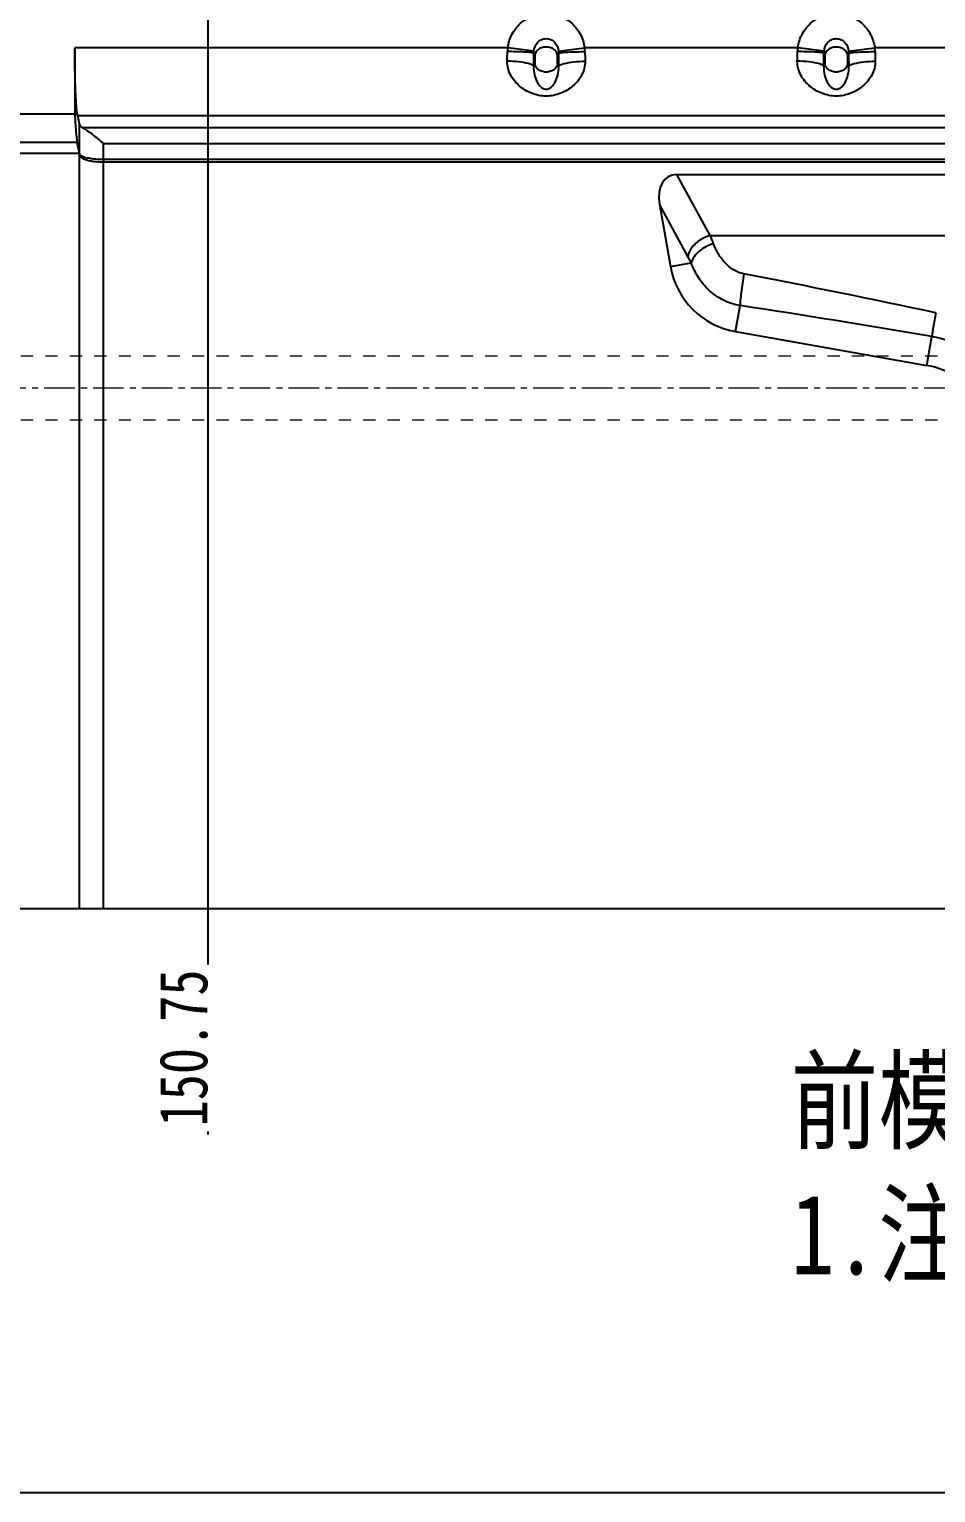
# Model space of a CAD drawing. Header units: millimetres. Extents: x 4797 to 6967, y -10922 to -3169.
# Drawn here: x 5532.9 to 5645.9, y -6716.4 to -6533.8 of the extents above; entities that cross this region are included whole.
import ezdxf

# ---------------------------------------------------------------- set-up
doc = ezdxf.new("R2010")
doc.units = ezdxf.units.MM
doc.header["$LTSCALE"] = 16.335
doc.header["$PDMODE"] = 3
doc.header["$PDSIZE"] = 0.3125
doc.linetypes.add('CENTER', pattern=[0.6, 0.375, -0.075, 0.075, -0.075])
doc.linetypes.add('HIDDEN', pattern=[0.2, 0.1, -0.1])
doc.layers.get('0').update_dxf_attribs({"linetype": 'CONTINUOUS'})
doc.layers.get('Defpoints').update_dxf_attribs({"linetype": 'CONTINUOUS'})
doc.layers.add('cool', color=153, linetype='HIDDEN', lineweight=9)
doc.layers.add('DEFAULT_2', color=8, linetype='HIDDEN')
doc.styles.get("Standard").update_dxf_attribs({"font": 'txt', "width": 0.8})
doc.dimstyles.new('ISO-25', dxfattribs={"dimtxt": 8, "dimasz": 6, "dimexe": 0, "dimexo": 0, "dimgap": 0, "dimtad": 1, "dimdsep": 46, "dimtxsty": 'Standard', "dimcen": 0, "dimclrd": 4, "dimclre": 4, "dimclrt": 6, "dimazin": 0, "dimtfac": 1, "dimtofl": 0, "dimtmove": 0, "dimatfit": 3, "dimfxl": 0, "dimarcsym": 0})

# ---------------------------------------------------------------- blocks, each defined once
blk = doc.blocks.new('147')
at = {"layer": 'cool', "ltscale": 0.932966}
for p, q in [((229.57, -3849.57), (-211.77, -3849.57)), ((229.57, -3857.57), (-211.77, -3857.57))]:
    blk.add_line(p, q, dxfattribs=at)
at = {"layer": 'cool', "color": 1, "linetype": 'CENTER', "ltscale": 0.621977}
blk.add_line((243.9, -3853.57), (-226.1, -3853.57), dxfattribs=at)
blk = doc.blocks.new('*D57')
at = {"color": 4, "lineweight": -2, "transparency": 16777216}
blk.add_line((5555.12, -6507.58), (5555.12, -6671.73), dxfattribs=at)
at = {"layer": 'Defpoints', "color": 0, "transparency": 16777216}
for p in [(5705.87, -6453.59), (5555.12, -6507.58)]:
    blk.add_point(p, dxfattribs=at)
at = {"color": 6, "transparency": 16777216, "insert": (5552.12, -6660.93), "char_height": 6, "attachment_point": 5, "rotation": 90, "bg_fill": 3, "box_fill_scale": 1.1, "bg_fill_color": 256, "bg_fill_true_color": 13158600, "bg_fill_transparency": 0}
blk.add_mtext('150.75', dxfattribs=at)
at = {"layer": 'Defpoints', "color": 0, "transparency": 16777216}
blk.add_point((5555.12, -6650.13), dxfattribs=at)

msp = doc.modelspace()

# ---------------------------------------------------------------- linework, layer by layer
at = {"color": 7, "linetype": 'Continuous'}
for p, q in [((5592.539, -6536.113), (5538.539, -6536.113)), ((5538.539, -6536.117), (5538.539, -6544.42)), ((5595.803, -6536.552), (5592.539, -6536.112)), ((5595.901, -6537.073), (5595.796, -6536.789)), ((5595.901, -6537.073), (5595.901, -6538.113)), ((5598.867, -6536.789), (5598.761, -6537.073)), ((5598.761, -6538.113), (5598.761, -6537.073)), ((5598.86, -6536.552), (5602.124, -6536.112)), ((5628.719, -6536.112), (5602.124, -6536.112)), ((5631.983, -6536.552), (5628.719, -6536.112)), ((5632.081, -6537.073), (5631.976, -6536.789)), ((5632.081, -6537.073), (5632.081, -6538.113)), ((5635.047, -6536.789), (5634.941, -6537.073)), ((5634.941, -6538.113), (5634.941, -6537.073)), ((5635.04, -6536.552), (5638.304, -6536.112)), ((5664.899, -6536.112), (5638.304, -6536.112)), ((5595.777, -6538.447), (5595.901, -6538.113)), ((5598.761, -6538.113), (5598.885, -6538.447)), ((5631.957, -6538.447), (5632.081, -6538.113)), ((5634.941, -6538.113), (5635.065, -6538.447)), ((5538.539, -6544.42), (5470.871, -6544.42)), ((5538.878, -6544.558), (5539.111, -6545.745)), ((5538.878, -6544.558), (5872.864, -6544.558)), ((5539.111, -6643.588), (5539.111, -6545.745)), ((5872.222, -6546.112), (5539.521, -6546.112)), ((5538.839, -6547.942), (5470.871, -6547.942)), ((5539.111, -6549.33), (5538.839, -6547.942)), ((5542.122, -6550.072), (5542.122, -6548.053)), ((5542.122, -6548.053), (5869.621, -6548.053)), ((5539.111, -6549.33), (5470.871, -6549.33)), ((5869.621, -6550.072), (5542.122, -6550.072)), ((5542.122, -6643.588), (5542.122, -6550.363)), ((5542.122, -6550.363), (5869.621, -6550.363)), ((5617.785, -6559.551), (5613.632, -6551.944)), ((5613.632, -6551.944), (5695.61, -6551.944)), ((5615.009, -6562.162), (5611.454, -6555.65)), ((5611.454, -6555.65), (5612.827, -6563.434)), ((5617.785, -6559.551), (5691.457, -6559.551)), ((5612.827, -6563.434), (5615.427, -6562.976)), ((5620.938, -6571.546), (5621.513, -6568.288)), ((5620.938, -6571.546), (5644.793, -6575.752)), ((5644.793, -6575.752), (5645.425, -6572.167)), ((5671.536, -6643.588), (5521.871, -6643.588))]:
    msp.add_line(p, q, dxfattribs=at)
for centre, radius, start, end in [((5521.901, -6536.13), 70.593, 358.64025, 359.616), ((5595.276, -6536.624), 2.785, 169.43721, 179.56843), ((5461.669, -6536.138), 134.129, 359.0138, 359.72217), ((5732.983, -6536.138), 134.118, 180.27788, 180.98631), ((5599.387, -6536.623), 2.784, 0.4443, 10.57538), ((5672.758, -6536.13), 70.589, 180.38325, 181.35981), ((5558.081, -6536.13), 70.593, 358.64025, 359.616), ((5631.461, -6536.624), 2.789, 169.43008, 179.56365), ((5497.849, -6536.138), 134.129, 359.0138, 359.72217), ((5769.163, -6536.138), 134.118, 180.27788, 180.98631), ((5635.567, -6536.623), 2.784, 0.4443, 10.57538), ((5708.938, -6536.13), 70.589, 180.38325, 181.35981), ((5541.779, -6543.109), 7.237, 260.75573, 263.16801), ((5593.707, -6570.035), 26.261, 21.12919, 23.53045), ((5598.444, -6571.181), 18.86, 25.78632, 28.56765), ((5622.675, -6561.698), 10, 190, 260), ((5428.738, -7578.701), 1032.598, 77.858851, 79.212717), ((5431.249, -7816.641), 1262.769, 80.234949, 81.33413), ((5643.056, -6585.6), 10, 0, 80)]:
    msp.add_arc(centre, radius, start, end, dxfattribs=at)
for centre, major_axis, ratio, start_param, end_param in [((5542.122, -6545.703), (3.015, 0), 0.2679472, -3.0892328, -2.6111916), ((5614.79, -6556.187), (-2.179, 3.992), 0.6596645, -0.3456607, 1.0983341)]:
    msp.add_ellipse(centre, major_axis=major_axis, ratio=ratio, start_param=start_param, end_param=end_param, dxfattribs=at)
for points, knots in [([(5592.539, -6536.113), (5592.616, -6535.536), (5592.975, -6534.4), (5594.059, -6532.987), (5595.576, -6532.046), (5597.331, -6531.714), (5599.086, -6532.046), (5600.603, -6532.987), (5601.687, -6534.4), (5602.046, -6535.536), (5602.124, -6536.112)], [0, 0, 0, 0, 0.125059, 0.2500621, 0.3750538, 0.5000264, 0.6249935, 0.7499764, 0.8749589, 1, 1, 1, 1]), ([(5628.719, -6536.112), (5628.797, -6535.536), (5629.156, -6534.4), (5630.24, -6532.986), (5631.757, -6532.046), (5633.512, -6531.714), (5635.266, -6532.046), (5636.783, -6532.987), (5637.867, -6534.4), (5638.226, -6535.536), (5638.304, -6536.112)], [0, 0, 0, 0, 0.1250584, 0.2500616, 0.3750533, 0.5000261, 0.6249932, 0.7499763, 0.8749588, 1, 1, 1, 1]), ([(5595.803, -6536.552), (5595.835, -6536.169), (5596.068, -6535.573), (5596.711, -6535.077), (5597.331, -6534.929), (5597.95, -6535.077), (5598.595, -6535.571), (5598.828, -6536.168), (5598.86, -6536.552)], [0, 0, 0, 0, 0.2423801, 0.3696823, 0.4998152, 0.6300499, 0.7573456, 1, 1, 1, 1]), ([(5631.983, -6536.552), (5632.015, -6536.169), (5632.248, -6535.573), (5632.891, -6535.077), (5633.511, -6534.929), (5634.13, -6535.077), (5634.775, -6535.571), (5635.008, -6536.168), (5635.04, -6536.552)], [0, 0, 0, 0, 0.2423801, 0.3696823, 0.4998152, 0.6300499, 0.7573456, 1, 1, 1, 1]), ([(5538.879, -6544.559), (5538.848, -6544.4), (5538.796, -6544.009), (5538.703, -6542.97), (5538.618, -6541.252), (5538.553, -6538.829), (5538.539, -6537.054), (5538.539, -6536.117)], [0, 0, 0, 0, 0.0574406, 0.1397983, 0.3702675, 0.6674225, 1, 1, 1, 1]), ([(5595.13, -6536.689), (5594.946, -6536.674), (5594.068, -6536.623), (5593.188, -6536.606), (5592.492, -6536.603)], [0, 0, 0, 0, 0.2091488, 1, 1, 1, 1]), ([(5595.796, -6536.789), (5595.775, -6536.775), (5595.706, -6536.758), (5595.486, -6536.717), (5595.285, -6536.701), (5595.13, -6536.689)], [0, 0, 0, 0, 0.1088196, 0.3095952, 1, 1, 1, 1]), ([(5598.761, -6537.073), (5598.732, -6536.806), (5598.466, -6536.387), (5597.895, -6536.094), (5597.331, -6535.996), (5596.767, -6536.094), (5596.197, -6536.387), (5595.931, -6536.806), (5595.901, -6537.073)], [0, 0, 0, 0, 0.2116365, 0.3463006, 0.5000015, 0.6537015, 0.7883642, 1, 1, 1, 1]), ([(5598.867, -6536.789), (5598.888, -6536.775), (5598.957, -6536.758), (5599.177, -6536.717), (5599.378, -6536.701), (5599.533, -6536.689)], [0, 0, 0, 0, 0.1088108, 0.3095728, 1, 1, 1, 1]), ([(5599.533, -6536.689), (5599.716, -6536.674), (5600.595, -6536.623), (5601.475, -6536.606), (5602.171, -6536.603)], [0, 0, 0, 0, 0.2091193, 1, 1, 1, 1]), ([(5631.31, -6536.689), (5631.126, -6536.674), (5630.248, -6536.623), (5629.368, -6536.606), (5628.672, -6536.603)], [0, 0, 0, 0, 0.2091488, 1, 1, 1, 1]), ([(5631.976, -6536.789), (5631.955, -6536.775), (5631.886, -6536.758), (5631.666, -6536.717), (5631.465, -6536.701), (5631.31, -6536.689)], [0, 0, 0, 0, 0.1088196, 0.3095952, 1, 1, 1, 1]), ([(5634.941, -6537.073), (5634.912, -6536.806), (5634.646, -6536.387), (5634.075, -6536.094), (5633.511, -6535.996), (5632.947, -6536.094), (5632.377, -6536.387), (5632.111, -6536.806), (5632.081, -6537.073)], [0, 0, 0, 0, 0.2116365, 0.3463006, 0.5000015, 0.6537015, 0.7883642, 1, 1, 1, 1]), ([(5635.047, -6536.789), (5635.068, -6536.775), (5635.137, -6536.758), (5635.357, -6536.717), (5635.558, -6536.701), (5635.713, -6536.689)], [0, 0, 0, 0, 0.1088108, 0.3095728, 1, 1, 1, 1]), ([(5635.713, -6536.689), (5635.896, -6536.674), (5636.775, -6536.623), (5637.655, -6536.606), (5638.351, -6536.603)], [0, 0, 0, 0, 0.2091193, 1, 1, 1, 1]), ([(5602.189, -6537.805), (5602.201, -6538.403), (5601.873, -6539.6), (5600.707, -6540.97), (5599.159, -6541.913), (5597.33, -6542.278), (5595.504, -6541.914), (5594.203, -6541.124), (5593.382, -6540.288), (5592.88, -6539.557), (5592.543, -6538.718), (5592.469, -6538.11), (5592.473, -6537.805)], [0, 0, 0, 0, 0.1255093, 0.2471273, 0.3699342, 0.4992854, 0.6285766, 0.7513315, 0.8120909, 0.8734523, 0.9359609, 1, 1, 1, 1]), ([(5595.111, -6538.102), (5594.715, -6537.994), (5593.834, -6537.865), (5592.949, -6537.813), (5592.473, -6537.805)], [0, 0, 0, 0, 0.4629921, 1, 1, 1, 1]), ([(5595.777, -6538.447), (5595.742, -6538.366), (5595.504, -6538.221), (5595.27, -6538.145), (5595.111, -6538.102)], [0, 0, 0, 0, 0.3500094, 1, 1, 1, 1]), ([(5595.777, -6538.447), (5595.748, -6538.812), (5595.824, -6539.515), (5596.072, -6540.171), (5596.232, -6540.456)], [0, 0, 0, 0, 0.5289411, 1, 1, 1, 1]), ([(5598.761, -6538.113), (5598.732, -6538.38), (5598.466, -6538.798), (5597.896, -6539.093), (5597.331, -6539.19), (5596.766, -6539.092), (5596.196, -6538.798), (5595.931, -6538.38), (5595.901, -6538.113)], [0, 0, 0, 0, 0.2114171, 0.3461776, 0.5001511, 0.6540077, 0.7886432, 1, 1, 1, 1]), ([(5598.43, -6540.456), (5598.59, -6540.171), (5598.839, -6539.515), (5598.914, -6538.812), (5598.885, -6538.447)], [0, 0, 0, 0, 0.4710932, 1, 1, 1, 1]), ([(5598.885, -6538.447), (5598.921, -6538.365), (5599.159, -6538.221), (5599.392, -6538.145), (5599.552, -6538.101)], [0, 0, 0, 0, 0.349985, 1, 1, 1, 1]), ([(5599.552, -6538.101), (5599.948, -6537.994), (5600.829, -6537.864), (5601.713, -6537.813), (5602.189, -6537.805)], [0, 0, 0, 0, 0.4629251, 1, 1, 1, 1]), ([(5638.369, -6537.805), (5638.381, -6538.403), (5638.053, -6539.6), (5636.887, -6540.97), (5635.339, -6541.913), (5633.51, -6542.278), (5631.684, -6541.914), (5630.383, -6541.124), (5629.562, -6540.288), (5629.06, -6539.557), (5628.723, -6538.718), (5628.649, -6538.11), (5628.653, -6537.805)], [0, 0, 0, 0, 0.1255093, 0.2471273, 0.3699342, 0.4992854, 0.6285766, 0.7513315, 0.8120909, 0.8734523, 0.9359609, 1, 1, 1, 1]), ([(5631.291, -6538.102), (5630.895, -6537.994), (5630.014, -6537.865), (5629.129, -6537.813), (5628.653, -6537.805)], [0, 0, 0, 0, 0.4629921, 1, 1, 1, 1]), ([(5631.957, -6538.447), (5631.922, -6538.366), (5631.684, -6538.221), (5631.45, -6538.145), (5631.291, -6538.102)], [0, 0, 0, 0, 0.3500094, 1, 1, 1, 1]), ([(5631.957, -6538.447), (5631.928, -6538.812), (5632.004, -6539.515), (5632.252, -6540.171), (5632.412, -6540.456)], [0, 0, 0, 0, 0.5289411, 1, 1, 1, 1]), ([(5634.941, -6538.113), (5634.912, -6538.38), (5634.646, -6538.798), (5634.076, -6539.093), (5633.511, -6539.19), (5632.946, -6539.092), (5632.376, -6538.798), (5632.111, -6538.38), (5632.081, -6538.113)], [0, 0, 0, 0, 0.2114171, 0.3461776, 0.5001511, 0.6540077, 0.7886432, 1, 1, 1, 1]), ([(5634.61, -6540.456), (5634.77, -6540.171), (5635.019, -6539.515), (5635.094, -6538.812), (5635.065, -6538.447)], [0, 0, 0, 0, 0.4710932, 1, 1, 1, 1]), ([(5635.065, -6538.447), (5635.101, -6538.365), (5635.339, -6538.221), (5635.572, -6538.145), (5635.732, -6538.101)], [0, 0, 0, 0, 0.349985, 1, 1, 1, 1]), ([(5635.732, -6538.101), (5636.128, -6537.994), (5637.009, -6537.864), (5637.893, -6537.813), (5638.369, -6537.805)], [0, 0, 0, 0, 0.4629251, 1, 1, 1, 1]), ([(5596.232, -6540.456), (5596.335, -6540.639), (5596.536, -6540.901), (5596.904, -6541.214), (5597.331, -6541.326), (5597.758, -6541.214), (5598.128, -6540.901), (5598.328, -6540.639), (5598.43, -6540.456)], [0, 0, 0, 0, 0.2192784, 0.3403369, 0.4997593, 0.6595882, 0.7807843, 1, 1, 1, 1]), ([(5632.412, -6540.456), (5632.515, -6540.639), (5632.716, -6540.901), (5633.084, -6541.214), (5633.511, -6541.326), (5633.938, -6541.214), (5634.308, -6540.901), (5634.508, -6540.639), (5634.61, -6540.456)], [0, 0, 0, 0, 0.2192784, 0.3403369, 0.4997593, 0.6595882, 0.7807843, 1, 1, 1, 1]), ([(5538.539, -6544.42), (5538.573, -6545.145), (5538.646, -6546.321), (5538.752, -6547.498), (5538.839, -6547.942)], [0, 0, 0, 0, 0.6162205, 1, 1, 1, 1]), ([(5539.521, -6546.112), (5539.712, -6546.199), (5540.114, -6546.467), (5540.733, -6546.931), (5541.415, -6547.476), (5541.883, -6547.858), (5542.122, -6548.053)], [0, 0, 0, 0, 0.1945699, 0.4420816, 0.715716, 1, 1, 1, 1]), ([(5539.111, -6549.33), (5539.111, -6549.339), (5539.112, -6549.373), (5539.118, -6549.406), (5539.123, -6549.43)], [0, 0, 0, 0, 0.2862889, 1, 1, 1, 1]), ([(5539.123, -6549.43), (5539.128, -6549.451), (5539.148, -6549.528), (5539.181, -6549.602), (5539.211, -6549.651)], [0, 0, 0, 0, 0.2799989, 1, 1, 1, 1]), ([(5540.279, -6549.92), (5540.048, -6549.877), (5539.676, -6549.786), (5539.306, -6549.629), (5539.198, -6549.522)], [0, 0, 0, 0, 0.607067, 1, 1, 1, 1]), ([(5539.258, -6549.714), (5539.355, -6549.823), (5539.645, -6550.004), (5539.961, -6550.107), (5540.14, -6550.153)], [0, 0, 0, 0, 0.4400759, 1, 1, 1, 1]), ([(5540.14, -6550.153), (5540.178, -6550.163), (5540.335, -6550.202), (5540.494, -6550.233), (5540.616, -6550.252)], [0, 0, 0, 0, 0.2384315, 1, 1, 1, 1]), ([(5541.149, -6550.033), (5541.072, -6550.026), (5540.78, -6549.999), (5540.49, -6549.959), (5540.279, -6549.92)], [0, 0, 0, 0, 0.2655421, 1, 1, 1, 1]), ([(5540.918, -6550.295), (5541.014, -6550.307), (5541.414, -6550.347), (5541.816, -6550.363), (5542.122, -6550.363)], [0, 0, 0, 0, 0.2410938, 1, 1, 1, 1]), ([(5542.122, -6550.072), (5542.039, -6550.071), (5541.715, -6550.068), (5541.39, -6550.052), (5541.149, -6550.033)], [0, 0, 0, 0, 0.2535395, 1, 1, 1, 1]), ([(5617.785, -6559.551), (5617.441, -6559.644), (5616.621, -6559.987), (5615.567, -6560.826), (5615.079, -6561.722), (5615.009, -6562.162)], [0, 0, 0, 0, 0.268987, 0.6635732, 1, 1, 1, 1]), ([(5618.203, -6560.569), (5617.539, -6560.758), (5616.398, -6561.351), (5615.55, -6562.417), (5615.427, -6562.976)], [0, 0, 0, 0, 0.5467239, 1, 1, 1, 1]), ([(5622.002, -6564.35), (5621.51, -6564.256), (5620.577, -6563.864), (5619.496, -6562.89), (5618.722, -6561.762), (5618.355, -6560.962), (5618.203, -6560.569)], [0, 0, 0, 0, 0.2692221, 0.5285974, 0.7732343, 1, 1, 1, 1]), ([(5621.513, -6568.288), (5620.799, -6568.172), (5619.405, -6567.723), (5617.618, -6566.492), (5616.263, -6564.864), (5615.657, -6563.611), (5615.427, -6562.976)], [0, 0, 0, 0, 0.2565812, 0.510877, 0.7601503, 1, 1, 1, 1]), ([(5622.002, -6564.35), (5621.863, -6565.123), (5621.694, -6566.223), (5621.55, -6567.538), (5621.508, -6568.077), (5621.513, -6568.288)], [0, 0, 0, 0, 0.5931672, 0.8405356, 1, 1, 1, 1]), ([(5645.915, -6569.199), (5645.81, -6569.801), (5645.644, -6570.79), (5645.48, -6571.779), (5645.425, -6572.167)], [0, 0, 0, 0, 0.6088484, 1, 1, 1, 1])]:
    msp.add_open_spline(points, degree=3, knots=knots, dxfattribs=at)
for points in [[(5595.796, -6536.789), (5595.793, -6536.71), (5595.795, -6536.63), (5595.803, -6536.552)], [(5598.86, -6536.552), (5598.867, -6536.63), (5598.869, -6536.71), (5598.867, -6536.789)], [(5631.976, -6536.789), (5631.973, -6536.71), (5631.975, -6536.63), (5631.983, -6536.552)], [(5635.04, -6536.552), (5635.047, -6536.63), (5635.049, -6536.71), (5635.047, -6536.789)], [(5539.111, -6549.33), (5539.119, -6549.384), (5539.136, -6549.438), (5539.166, -6549.484)], [(5539.211, -6549.651), (5539.225, -6549.673), (5539.24, -6549.694), (5539.258, -6549.714)], [(5647.797, -6572.801), (5647.03, -6572.517), (5646.232, -6572.306), (5645.425, -6572.167)]]:
    msp.add_open_spline(points, degree=3, dxfattribs=at)
at = {"layer": 'DEFAULT_2', "color": 8, "linetype": 'HIDDEN'}
msp.add_line((5542.122, -6550.072), (5542.122, -6550.363), dxfattribs=at)
for points in [[(5539.166, -6549.484), (5539.175, -6549.498), (5539.186, -6549.511), (5539.198, -6549.522)], [(5539.258, -6549.714), (5539.215, -6549.662), (5539.193, -6549.589), (5539.198, -6549.522)]]:
    msp.add_open_spline(points, degree=3, dxfattribs=at)

# ---------------------------------------------------------------- block references
msp.add_blockref('147', (5696.975, -2725.022))

# ---------------------------------------------------------------- texts
at = {"insert": (5627.845, -6662.516), "char_height": 10, "width": 190.8617, "attachment_point": 1}
msp.add_mtext('{\\fSimSun|b0|i0|c134|p2;前模芯(第二套 CH184-09A下烤盘）\\P1.注意灌口方向}', dxfattribs=at)

# ---------------------------------------------------------------- next in the draw order: dimensions: what is measured, and where the dimension line sits
dim = msp.add_ordinate_dim(feature_location=(5555.121, -6507.578), offset=(0, -142.548), dtype=1, origin=(5705.871, -6453.588), dimstyle='ISO-25', override={"dimtxt": 6, "dimfxl": 1.25})
dim.commit()
dim.dimension.update_dxf_attribs({"geometry": '*D57', "text_midpoint": (5552.121, -6660.926)})

# ---------------------------------------------------------------- next in the draw order: linework, layer by layer
msp.add_lwpolyline([(6012.85, -6716.432), (5246.512, -6716.432), (5246.512, -6191.938), (6012.85, -6191.938)], close=True)

doc.saveas('drawing.dxf')
